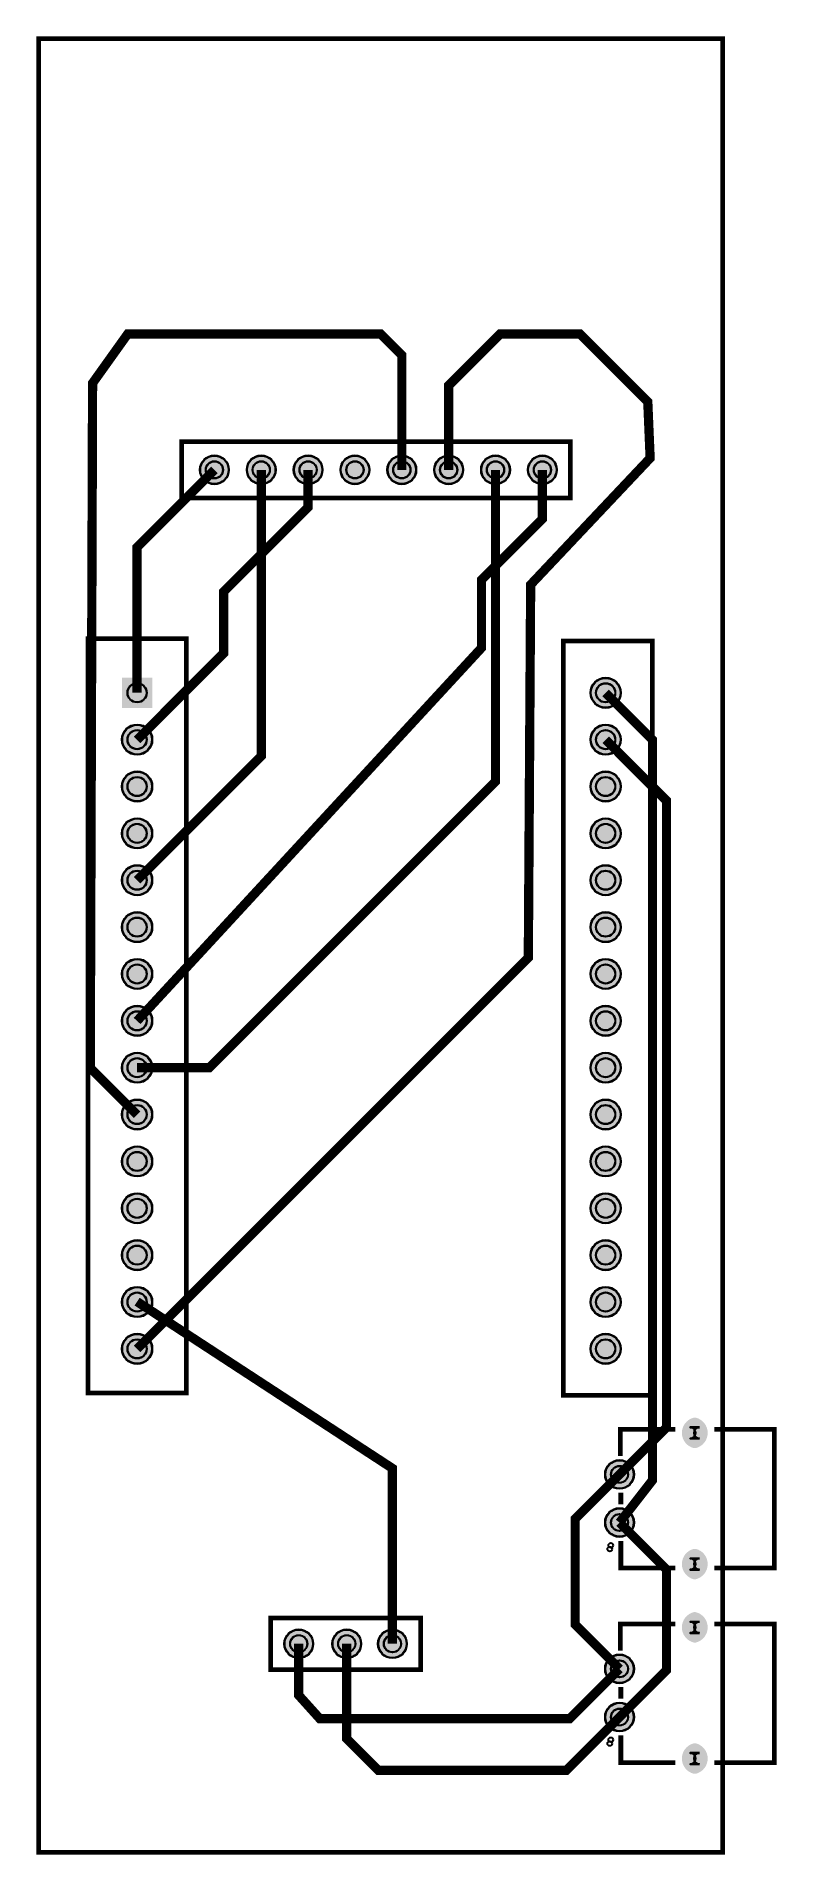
# Model space of a CAD drawing. Header units: millimetres. Extents: x -0.1 to 40, y -0.1 to 98.4.
import ezdxf

# ---------------------------------------------------------------- set-up
doc = ezdxf.new("R2010")
doc.units = ezdxf.units.MM
for name, color, linetype, true_color in [('BoardOutLine', 7, 'Continuous', 0xff00ff), ('BottomLayer', 7, 'Continuous', 0x0000ff), ('BottomSolderMaskLayer', 7, 'Continuous', 0xaa00ff), ('Document', 7, 'Continuous', 0xffffff), ('Multi-Layer', 7, 'Continuous', 0xc0c0c0), ('TopLayer', 7, 'Continuous', 0xff0000), ('TopSilkLayer', 7, 'Continuous', 0xffcc00), ('TopSolderMaskLayer', 7, 'Continuous', 0x800080)]:
    doc.layers.add(name, color=color, linetype=linetype, true_color=true_color)

msp = doc.modelspace()

# ---------------------------------------------------------------- hatches: boundary and pattern name
at = {"layer": 'BottomSolderMaskLayer'}
for points in [[(8.738, 74.93, 1), (10.312, 74.93, 1)], [(11.278, 74.93, 1), (12.852, 74.93, 1)], [(13.818, 74.93, 1), (15.392, 74.93, 1)], [(16.358, 74.93, 1), (17.932, 74.93, 1)], [(18.898, 74.93, 1), (20.472, 74.93, 1)], [(21.438, 74.93, 1), (23.012, 74.93, 1)], [(23.978, 74.93, 1), (25.552, 74.93, 1)], [(26.518, 74.93, 1), (28.092, 74.93, 1)], [(4.509, 63.672), (6.159, 63.672), (6.159, 62.021), (4.509, 62.021)], [(29.909, 62.846, 1), (31.559, 62.846, 1)], [(4.509, 60.306, 1), (6.159, 60.306, 1)], [(29.909, 60.306, 1), (31.559, 60.306, 1)], [(4.509, 57.766, 1), (6.159, 57.766, 1)], [(29.909, 57.766, 1), (31.559, 57.766, 1)], [(4.509, 55.226, 1), (6.159, 55.226, 1)], [(29.909, 55.226, 1), (31.559, 55.226, 1)], [(4.509, 52.686, 1), (6.159, 52.686, 1)], [(29.909, 52.686, 1), (31.559, 52.686, 1)], [(4.509, 50.146, 1), (6.159, 50.146, 1)], [(29.909, 50.146, 1), (31.559, 50.146, 1)], [(4.509, 47.606, 1), (6.159, 47.606, 1)], [(29.909, 47.606, 1), (31.559, 47.606, 1)], [(4.509, 45.066, 1), (6.159, 45.066, 1)], [(29.909, 45.066, 1), (31.559, 45.066, 1)], [(4.509, 42.526, 1), (6.159, 42.526, 1)], [(29.909, 42.526, 1), (31.559, 42.526, 1)], [(4.509, 39.986, 1), (6.159, 39.986, 1)], [(29.909, 39.986, 1), (31.559, 39.986, 1)], [(4.509, 37.446, 1), (6.159, 37.446, 1)], [(29.909, 37.446, 1), (31.559, 37.446, 1)], [(4.509, 34.906, 1), (6.159, 34.906, 1)], [(29.909, 34.906, 1), (31.559, 34.906, 1)], [(4.509, 32.366, 1), (6.159, 32.366, 1)], [(29.909, 32.366, 1), (31.559, 32.366, 1)], [(4.509, 29.826, 1), (6.159, 29.826, 1)], [(29.909, 29.826, 1), (31.559, 29.826, 1)], [(4.509, 27.286, 1), (6.159, 27.286, 1)], [(29.909, 27.286, 1), (31.559, 27.286, 1)], [(35.62, 23.557, -0.785398), (35.62, 21.907), (35.516, 21.907, -0.785398), (35.516, 23.557)], [(30.701, 20.482, 1), (32.275, 20.482, 1)], [(30.701, 17.872, 1), (32.275, 17.872, 1)], [(35.62, 16.447, -0.785398), (35.62, 14.797), (35.516, 14.797, -0.785398), (35.516, 16.447)], [(35.62, 13.016, -0.785398), (35.62, 11.366), (35.516, 11.366, -0.785398), (35.516, 13.016)], [(13.31, 11.303, 1), (14.884, 11.303, 1)], [(15.913, 11.303, 1), (17.487, 11.303, 1)], [(18.39, 11.303, 1), (19.964, 11.303, 1)], [(30.701, 9.941, 1), (32.275, 9.941, 1)], [(30.701, 7.331, 1), (32.275, 7.331, 1)], [(35.62, 5.906, -0.785398), (35.62, 4.256), (35.516, 4.256, -0.785398), (35.516, 5.906)]]:
    msp.add_hatch(color=256, dxfattribs=at).paths.add_polyline_path(points)
at = {"layer": 'Multi-Layer'}
for points in [[(8.763, 74.93, 1), (10.287, 74.93, 1)], [(11.303, 74.93, 1), (12.827, 74.93, 1)], [(13.843, 74.93, 1), (15.367, 74.93, 1)], [(16.383, 74.93, 1), (17.907, 74.93, 1)], [(18.923, 74.93, 1), (20.447, 74.93, 1)], [(21.463, 74.93, 1), (22.987, 74.93, 1)], [(24.003, 74.93, 1), (25.527, 74.93, 1)], [(26.543, 74.93, 1), (28.067, 74.93, 1)], [(4.534, 63.646), (6.134, 63.646), (6.134, 62.046), (4.534, 62.046)], [(29.934, 62.846, 1), (31.534, 62.846, 1)], [(4.534, 60.306, 1), (6.134, 60.306, 1)], [(29.934, 60.306, 1), (31.534, 60.306, 1)], [(4.534, 57.766, 1), (6.134, 57.766, 1)], [(29.934, 57.766, 1), (31.534, 57.766, 1)], [(4.534, 55.226, 1), (6.134, 55.226, 1)], [(29.934, 55.226, 1), (31.534, 55.226, 1)], [(4.534, 52.686, 1), (6.134, 52.686, 1)], [(29.934, 52.686, 1), (31.534, 52.686, 1)], [(4.534, 50.146, 1), (6.134, 50.146, 1)], [(29.934, 50.146, 1), (31.534, 50.146, 1)], [(4.534, 47.606, 1), (6.134, 47.606, 1)], [(29.934, 47.606, 1), (31.534, 47.606, 1)], [(4.534, 45.066, 1), (6.134, 45.066, 1)], [(29.934, 45.066, 1), (31.534, 45.066, 1)], [(4.534, 42.526, 1), (6.134, 42.526, 1)], [(29.934, 42.526, 1), (31.534, 42.526, 1)], [(4.534, 39.986, 1), (6.134, 39.986, 1)], [(29.934, 39.986, 1), (31.534, 39.986, 1)], [(4.534, 37.446, 1), (6.134, 37.446, 1)], [(29.934, 37.446, 1), (31.534, 37.446, 1)], [(4.534, 34.906, 1), (6.134, 34.906, 1)], [(29.934, 34.906, 1), (31.534, 34.906, 1)], [(4.534, 32.366, 1), (6.134, 32.366, 1)], [(29.934, 32.366, 1), (31.534, 32.366, 1)], [(4.534, 29.826, 1), (6.134, 29.826, 1)], [(29.934, 29.826, 1), (31.534, 29.826, 1)], [(4.534, 27.286, 1), (6.134, 27.286, 1)], [(29.934, 27.286, 1), (31.534, 27.286, 1)], [(35.618, 23.532, -0.785398), (35.618, 21.932), (35.518, 21.932, -0.785398), (35.518, 23.532)], [(30.726, 20.482, 1), (32.25, 20.482, 1)], [(30.726, 17.872, 1), (32.25, 17.872, 1)], [(35.618, 16.422, -0.785398), (35.618, 14.822), (35.518, 14.822, -0.785398), (35.518, 16.422)], [(35.618, 12.991, -0.785398), (35.618, 11.391), (35.518, 11.391, -0.785398), (35.518, 12.991)], [(13.335, 11.303, 1), (14.859, 11.303, 1)], [(15.938, 11.303, 1), (17.462, 11.303, 1)], [(18.415, 11.303, 1), (19.939, 11.303, 1)], [(30.726, 9.941, 1), (32.25, 9.941, 1)], [(30.726, 7.331, 1), (32.25, 7.331, 1)], [(35.618, 5.881, -0.785398), (35.618, 4.281), (35.518, 4.281, -0.785398), (35.518, 5.881)]]:
    msp.add_hatch(color=256, dxfattribs=at).paths.add_polyline_path(points)
at = {"layer": 'TopSolderMaskLayer'}
for points in [[(8.738, 74.93, 1), (10.312, 74.93, 1)], [(11.278, 74.93, 1), (12.852, 74.93, 1)], [(13.818, 74.93, 1), (15.392, 74.93, 1)], [(16.358, 74.93, 1), (17.932, 74.93, 1)], [(18.898, 74.93, 1), (20.472, 74.93, 1)], [(21.438, 74.93, 1), (23.012, 74.93, 1)], [(23.978, 74.93, 1), (25.552, 74.93, 1)], [(26.518, 74.93, 1), (28.092, 74.93, 1)], [(4.509, 63.672), (6.159, 63.672), (6.159, 62.021), (4.509, 62.021)], [(29.909, 62.846, 1), (31.559, 62.846, 1)], [(4.509, 60.306, 1), (6.159, 60.306, 1)], [(29.909, 60.306, 1), (31.559, 60.306, 1)], [(4.509, 57.766, 1), (6.159, 57.766, 1)], [(29.909, 57.766, 1), (31.559, 57.766, 1)], [(4.509, 55.226, 1), (6.159, 55.226, 1)], [(29.909, 55.226, 1), (31.559, 55.226, 1)], [(4.509, 52.686, 1), (6.159, 52.686, 1)], [(29.909, 52.686, 1), (31.559, 52.686, 1)], [(4.509, 50.146, 1), (6.159, 50.146, 1)], [(29.909, 50.146, 1), (31.559, 50.146, 1)], [(4.509, 47.606, 1), (6.159, 47.606, 1)], [(29.909, 47.606, 1), (31.559, 47.606, 1)], [(4.509, 45.066, 1), (6.159, 45.066, 1)], [(29.909, 45.066, 1), (31.559, 45.066, 1)], [(4.509, 42.526, 1), (6.159, 42.526, 1)], [(29.909, 42.526, 1), (31.559, 42.526, 1)], [(4.509, 39.986, 1), (6.159, 39.986, 1)], [(29.909, 39.986, 1), (31.559, 39.986, 1)], [(4.509, 37.446, 1), (6.159, 37.446, 1)], [(29.909, 37.446, 1), (31.559, 37.446, 1)], [(4.509, 34.906, 1), (6.159, 34.906, 1)], [(29.909, 34.906, 1), (31.559, 34.906, 1)], [(4.509, 32.366, 1), (6.159, 32.366, 1)], [(29.909, 32.366, 1), (31.559, 32.366, 1)], [(4.509, 29.826, 1), (6.159, 29.826, 1)], [(29.909, 29.826, 1), (31.559, 29.826, 1)], [(4.509, 27.286, 1), (6.159, 27.286, 1)], [(29.909, 27.286, 1), (31.559, 27.286, 1)], [(35.62, 23.557, -0.785398), (35.62, 21.907), (35.516, 21.907, -0.785398), (35.516, 23.557)], [(30.701, 20.482, 1), (32.275, 20.482, 1)], [(30.701, 17.872, 1), (32.275, 17.872, 1)], [(35.62, 16.447, -0.785398), (35.62, 14.797), (35.516, 14.797, -0.785398), (35.516, 16.447)], [(35.62, 13.016, -0.785398), (35.62, 11.366), (35.516, 11.366, -0.785398), (35.516, 13.016)], [(13.31, 11.303, 1), (14.884, 11.303, 1)], [(15.913, 11.303, 1), (17.487, 11.303, 1)], [(18.39, 11.303, 1), (19.964, 11.303, 1)], [(30.701, 9.941, 1), (32.275, 9.941, 1)], [(30.701, 7.331, 1), (32.275, 7.331, 1)], [(35.62, 5.906, -0.785398), (35.62, 4.256), (35.516, 4.256, -0.785398), (35.516, 5.906)]]:
    msp.add_hatch(color=256, dxfattribs=at).paths.add_polyline_path(points)

# ---------------------------------------------------------------- linework, layer by layer
at = {"layer": 'BoardOutLine', "const_width": 0.254}
msp.add_lwpolyline([(0, 98.001), (0, 98.298), (37.084, 98.298), (37.084, 0), (0, 0), (0, 98.001)], close=True, dxfattribs=at)
at = {"layer": 'BottomLayer', "const_width": 0.5}
for points in [[(14.605, 74.93), (14.605, 72.898), (10.033, 68.326), (10.033, 64.999), (5.334, 60.3)], [(9.525, 74.93), (5.334, 70.739), (5.334, 62.846)], [(5.334, 42.526), (9.252, 42.526), (24.765, 58.039), (24.765, 74.93)], [(31.488, 17.871), (33.274, 20.165), (33.274, 60.3), (30.734, 62.84)], [(19.177, 11.303), (19.177, 20.809), (5.334, 29.845)], [(31.488, 17.872), (34.036, 15.324), (34.036, 9.879), (31.488, 7.331)], [(16.701, 11.303), (16.701, 6.16), (18.415, 4.445), (28.602, 4.445), (31.488, 7.331)]]:
    msp.add_lwpolyline(points, dxfattribs=at)
at = {"layer": 'BottomSolderMaskLayer'}
for points in [[(35.826, 23.041), (35.31, 23.041)], [(35.826, 22.423), (35.31, 22.423)], [(35.826, 15.931), (35.31, 15.931)], [(35.826, 15.313), (35.31, 15.313)], [(35.826, 12.5), (35.31, 12.5)], [(35.826, 11.882), (35.31, 11.882)], [(35.826, 5.39), (35.31, 5.39)], [(35.826, 4.772), (35.31, 4.772)]]:
    msp.add_lwpolyline(points, close=True, dxfattribs=at)
for centre, radius in [((9.525, 74.93), 0.787), ((9.525, 74.93), 0.472), ((12.065, 74.93), 0.787), ((12.065, 74.93), 0.472), ((14.605, 74.93), 0.787), ((14.605, 74.93), 0.472), ((17.145, 74.93), 0.787), ((17.145, 74.93), 0.472), ((19.685, 74.93), 0.787), ((19.685, 74.93), 0.472), ((22.225, 74.93), 0.787), ((22.225, 74.93), 0.472), ((24.765, 74.93), 0.787), ((24.765, 74.93), 0.472), ((27.305, 74.93), 0.787), ((27.305, 74.93), 0.472), ((5.334, 62.846), 0.526), ((30.734, 62.846), 0.825), ((30.734, 62.846), 0.526), ((5.334, 60.306), 0.825), ((30.734, 60.306), 0.825), ((5.334, 60.306), 0.526), ((30.734, 60.306), 0.526), ((5.334, 57.766), 0.825), ((5.334, 57.766), 0.526), ((30.734, 57.766), 0.825), ((30.734, 57.766), 0.526), ((5.334, 55.226), 0.825), ((5.334, 55.226), 0.526), ((30.734, 55.226), 0.825), ((30.734, 55.226), 0.526), ((5.334, 52.686), 0.825), ((30.734, 52.686), 0.825), ((5.334, 52.686), 0.526), ((30.734, 52.686), 0.526), ((5.334, 50.146), 0.825), ((5.334, 50.146), 0.526), ((30.734, 50.146), 0.825), ((30.734, 50.146), 0.526), ((5.334, 47.606), 0.825), ((30.734, 47.606), 0.825), ((5.334, 47.606), 0.526), ((30.734, 47.606), 0.526), ((5.334, 45.066), 0.825), ((5.334, 45.066), 0.526), ((30.734, 45.066), 0.825), ((30.734, 45.066), 0.526), ((5.334, 42.526), 0.825), ((5.334, 42.526), 0.526), ((30.734, 42.526), 0.825), ((30.734, 42.526), 0.526), ((5.334, 39.986), 0.825), ((5.334, 39.986), 0.526), ((30.734, 39.986), 0.825), ((30.734, 39.986), 0.526), ((5.334, 37.446), 0.825), ((5.334, 37.446), 0.526), ((30.734, 37.446), 0.825), ((30.734, 37.446), 0.526), ((5.334, 34.906), 0.825), ((30.734, 34.906), 0.825), ((5.334, 34.906), 0.526), ((30.734, 34.906), 0.526), ((5.334, 32.366), 0.825), ((5.334, 32.366), 0.526), ((30.734, 32.366), 0.825), ((30.734, 32.366), 0.526), ((5.334, 29.826), 0.825), ((30.734, 29.826), 0.825), ((5.334, 29.826), 0.526), ((30.734, 29.826), 0.526), ((5.334, 27.286), 0.825), ((5.334, 27.286), 0.526), ((30.734, 27.286), 0.825), ((30.734, 27.286), 0.526), ((31.488, 20.482), 0.787), ((31.488, 20.482), 0.465), ((31.488, 17.872), 0.787), ((31.488, 17.872), 0.465), ((14.097, 11.303), 0.787), ((16.7, 11.303), 0.787), ((19.177, 11.303), 0.787), ((14.097, 11.303), 0.472), ((16.7, 11.303), 0.472), ((19.177, 11.303), 0.472), ((31.488, 9.941), 0.787), ((31.488, 9.941), 0.465), ((31.488, 7.331), 0.787), ((31.488, 7.331), 0.465)]:
    msp.add_circle(centre, radius, dxfattribs=at)
for centre, start, end in [((35.31, 22.732), 270, 450), ((35.826, 22.732), 450, 270), ((35.31, 15.622), 270, 450), ((35.826, 15.622), 450, 270), ((35.31, 12.191), 270, 450), ((35.826, 12.191), 450, 270), ((35.31, 5.081), 270, 450), ((35.826, 5.081), 450, 270)]:
    msp.add_arc(centre, 0.309, start, end, dxfattribs=at)
at = {"layer": 'Document'}
for centre in [(31.008, 16.637), (31.008, 6.096)]:
    msp.add_circle(centre, 0.127, dxfattribs=at)
at = {"layer": 'Multi-Layer'}
for points in [[(35.818, 23.032), (35.318, 23.032)], [(35.818, 22.432), (35.318, 22.432)], [(35.818, 15.922), (35.318, 15.922)], [(35.818, 15.322), (35.318, 15.322)], [(35.818, 12.491), (35.318, 12.491)], [(35.818, 11.891), (35.318, 11.891)], [(35.818, 5.381), (35.318, 5.381)], [(35.818, 4.781), (35.318, 4.781)]]:
    msp.add_lwpolyline(points, close=True, dxfattribs=at)
for centre, radius in [((9.525, 74.93), 0.762), ((9.525, 74.93), 0.457), ((12.065, 74.93), 0.762), ((12.065, 74.93), 0.457), ((14.605, 74.93), 0.762), ((14.605, 74.93), 0.457), ((17.145, 74.93), 0.762), ((17.145, 74.93), 0.457), ((19.685, 74.93), 0.762), ((19.685, 74.93), 0.457), ((22.225, 74.93), 0.762), ((22.225, 74.93), 0.457), ((24.765, 74.93), 0.762), ((24.765, 74.93), 0.457), ((27.305, 74.93), 0.762), ((27.305, 74.93), 0.457), ((5.334, 62.846), 0.51), ((30.734, 62.846), 0.8), ((30.734, 62.846), 0.51), ((5.334, 60.306), 0.8), ((30.734, 60.306), 0.8), ((5.334, 60.306), 0.51), ((30.734, 60.306), 0.51), ((5.334, 57.766), 0.8), ((5.334, 57.766), 0.51), ((30.734, 57.766), 0.8), ((30.734, 57.766), 0.51), ((5.334, 55.226), 0.8), ((5.334, 55.226), 0.51), ((30.734, 55.226), 0.8), ((30.734, 55.226), 0.51), ((5.334, 52.686), 0.8), ((30.734, 52.686), 0.8), ((5.334, 52.686), 0.51), ((30.734, 52.686), 0.51), ((5.334, 50.146), 0.8), ((5.334, 50.146), 0.51), ((30.734, 50.146), 0.8), ((30.734, 50.146), 0.51), ((5.334, 47.606), 0.8), ((30.734, 47.606), 0.8), ((5.334, 47.606), 0.51), ((30.734, 47.606), 0.51), ((5.334, 45.066), 0.8), ((5.334, 45.066), 0.51), ((30.734, 45.066), 0.8), ((30.734, 45.066), 0.51), ((5.334, 42.526), 0.8), ((5.334, 42.526), 0.51), ((30.734, 42.526), 0.8), ((30.734, 42.526), 0.51), ((5.334, 39.986), 0.8), ((5.334, 39.986), 0.51), ((30.734, 39.986), 0.8), ((30.734, 39.986), 0.51), ((5.334, 37.446), 0.8), ((5.334, 37.446), 0.51), ((30.734, 37.446), 0.8), ((30.734, 37.446), 0.51), ((5.334, 34.906), 0.8), ((30.734, 34.906), 0.8), ((5.334, 34.906), 0.51), ((30.734, 34.906), 0.51), ((5.334, 32.366), 0.8), ((5.334, 32.366), 0.51), ((30.734, 32.366), 0.8), ((30.734, 32.366), 0.51), ((5.334, 29.826), 0.8), ((30.734, 29.826), 0.8), ((5.334, 29.826), 0.51), ((30.734, 29.826), 0.51), ((5.334, 27.286), 0.8), ((5.334, 27.286), 0.51), ((30.734, 27.286), 0.8), ((30.734, 27.286), 0.51), ((31.488, 20.482), 0.762), ((31.488, 20.482), 0.45), ((31.488, 17.872), 0.762), ((31.488, 17.872), 0.45), ((14.097, 11.303), 0.762), ((16.7, 11.303), 0.762), ((19.177, 11.303), 0.762), ((14.097, 11.303), 0.457), ((16.7, 11.303), 0.457), ((19.177, 11.303), 0.457), ((31.488, 9.941), 0.762), ((31.488, 9.941), 0.45), ((31.488, 7.331), 0.762), ((31.488, 7.331), 0.45)]:
    msp.add_circle(centre, radius, dxfattribs=at)
for centre, start, end in [((35.318, 22.732), 270, 450), ((35.818, 22.732), 450, 270), ((35.318, 15.622), 270, 450), ((35.818, 15.622), 450, 270), ((35.318, 12.191), 270, 450), ((35.818, 12.191), 450, 270), ((35.318, 5.081), 270, 450), ((35.818, 5.081), 450, 270)]:
    msp.add_arc(centre, 0.3, start, end, dxfattribs=at)
at = {"layer": 'TopLayer', "const_width": 0.5}
for points in [[(19.685, 74.93), (19.685, 81.153), (18.542, 82.296), (4.826, 82.296), (2.921, 79.629), (2.794, 42.52), (5.334, 39.98)], [(22.225, 74.93), (22.225, 79.502), (25.019, 82.296), (29.337, 82.296), (33.02, 78.613), (33.147, 75.565), (26.67, 68.707), (26.543, 48.489), (5.334, 27.28)], [(12.065, 74.93), (12.065, 59.417), (5.334, 52.686)], [(5.334, 45.06), (24.003, 65.278), (24.003, 68.961), (27.305, 72.263), (27.305, 74.93)], [(30.734, 60.3), (34.036, 56.998), (34.036, 23.03), (31.488, 20.483)], [(31.488, 20.482), (29.083, 18.077), (29.083, 12.346), (31.488, 9.941)], [(14.097, 11.303), (14.097, 8.509), (15.24, 7.239), (28.786, 7.239), (31.488, 9.941)]]:
    msp.add_lwpolyline(points, dxfattribs=at)
at = {"layer": 'TopSilkLayer', "const_width": 0.254}
for points in [[(7.747, 73.406), (7.747, 76.454), (28.829, 76.454), (28.829, 73.406), (7.747, 73.406)], [(2.667, 65.786), (8.001, 65.786), (8.001, 24.892), (2.667, 24.892), (2.667, 65.786)], [(28.448, 65.659), (33.274, 65.659), (33.274, 24.765), (28.448, 24.765), (28.448, 65.659)], [(12.573, 9.906), (12.573, 12.7), (20.701, 12.7), (20.701, 9.906), (12.573, 9.906)]]:
    msp.add_lwpolyline(points, close=True, dxfattribs=at)
for points in [[(31.528, 21.474), (31.528, 22.917), (34.504, 22.917)], [(36.633, 22.917), (39.878, 22.917), (39.878, 15.407), (36.627, 15.407)], [(31.558, 18.863), (31.558, 19.491)], [(34.51, 15.407), (31.558, 15.407), (31.558, 16.881)], [(31.528, 10.933), (31.528, 12.376), (34.504, 12.376)], [(36.633, 12.376), (39.878, 12.376), (39.878, 4.866), (36.627, 4.866)], [(31.558, 8.322), (31.558, 8.95)], [(34.51, 4.866), (31.558, 4.866), (31.558, 6.34)]]:
    msp.add_lwpolyline(points, dxfattribs=at)
at = {"layer": 'TopSilkLayer'}
for centre in [(30.958, 16.437), (30.958, 5.896)]:
    msp.add_circle(centre, 0.127, dxfattribs=at)
at = {"layer": 'TopSolderMaskLayer'}
for points in [[(35.826, 23.041), (35.31, 23.041)], [(35.826, 22.423), (35.31, 22.423)], [(35.826, 15.931), (35.31, 15.931)], [(35.826, 15.313), (35.31, 15.313)], [(35.826, 12.5), (35.31, 12.5)], [(35.826, 11.882), (35.31, 11.882)], [(35.826, 5.39), (35.31, 5.39)], [(35.826, 4.772), (35.31, 4.772)]]:
    msp.add_lwpolyline(points, close=True, dxfattribs=at)
for centre, radius in [((9.525, 74.93), 0.787), ((9.525, 74.93), 0.472), ((12.065, 74.93), 0.787), ((12.065, 74.93), 0.472), ((14.605, 74.93), 0.787), ((14.605, 74.93), 0.472), ((17.145, 74.93), 0.787), ((17.145, 74.93), 0.472), ((19.685, 74.93), 0.787), ((19.685, 74.93), 0.472), ((22.225, 74.93), 0.787), ((22.225, 74.93), 0.472), ((24.765, 74.93), 0.787), ((24.765, 74.93), 0.472), ((27.305, 74.93), 0.787), ((27.305, 74.93), 0.472), ((5.334, 62.846), 0.526), ((30.734, 62.846), 0.825), ((30.734, 62.846), 0.526), ((5.334, 60.306), 0.825), ((30.734, 60.306), 0.825), ((5.334, 60.306), 0.526), ((30.734, 60.306), 0.526), ((5.334, 57.766), 0.825), ((5.334, 57.766), 0.526), ((30.734, 57.766), 0.825), ((30.734, 57.766), 0.526), ((5.334, 55.226), 0.825), ((5.334, 55.226), 0.526), ((30.734, 55.226), 0.825), ((30.734, 55.226), 0.526), ((5.334, 52.686), 0.825), ((30.734, 52.686), 0.825), ((5.334, 52.686), 0.526), ((30.734, 52.686), 0.526), ((5.334, 50.146), 0.825), ((5.334, 50.146), 0.526), ((30.734, 50.146), 0.825), ((30.734, 50.146), 0.526), ((5.334, 47.606), 0.825), ((30.734, 47.606), 0.825), ((5.334, 47.606), 0.526), ((30.734, 47.606), 0.526), ((5.334, 45.066), 0.825), ((5.334, 45.066), 0.526), ((30.734, 45.066), 0.825), ((30.734, 45.066), 0.526), ((5.334, 42.526), 0.825), ((5.334, 42.526), 0.526), ((30.734, 42.526), 0.825), ((30.734, 42.526), 0.526), ((5.334, 39.986), 0.825), ((5.334, 39.986), 0.526), ((30.734, 39.986), 0.825), ((30.734, 39.986), 0.526), ((5.334, 37.446), 0.825), ((5.334, 37.446), 0.526), ((30.734, 37.446), 0.825), ((30.734, 37.446), 0.526), ((5.334, 34.906), 0.825), ((30.734, 34.906), 0.825), ((5.334, 34.906), 0.526), ((30.734, 34.906), 0.526), ((5.334, 32.366), 0.825), ((5.334, 32.366), 0.526), ((30.734, 32.366), 0.825), ((30.734, 32.366), 0.526), ((5.334, 29.826), 0.825), ((30.734, 29.826), 0.825), ((5.334, 29.826), 0.526), ((30.734, 29.826), 0.526), ((5.334, 27.286), 0.825), ((5.334, 27.286), 0.526), ((30.734, 27.286), 0.825), ((30.734, 27.286), 0.526), ((31.488, 20.482), 0.787), ((31.488, 20.482), 0.465), ((31.488, 17.872), 0.787), ((31.488, 17.872), 0.465), ((14.097, 11.303), 0.787), ((16.7, 11.303), 0.787), ((19.177, 11.303), 0.787), ((14.097, 11.303), 0.472), ((16.7, 11.303), 0.472), ((19.177, 11.303), 0.472), ((31.488, 9.941), 0.787), ((31.488, 9.941), 0.465), ((31.488, 7.331), 0.787), ((31.488, 7.331), 0.465)]:
    msp.add_circle(centre, radius, dxfattribs=at)
for centre, start, end in [((35.31, 22.732), 270, 450), ((35.826, 22.732), 450, 270), ((35.31, 15.622), 270, 450), ((35.826, 15.622), 450, 270), ((35.31, 12.191), 270, 450), ((35.826, 12.191), 450, 270), ((35.31, 5.081), 270, 450), ((35.826, 5.081), 450, 270)]:
    msp.add_arc(centre, 0.309, start, end, dxfattribs=at)

doc.saveas('drawing.dxf')
